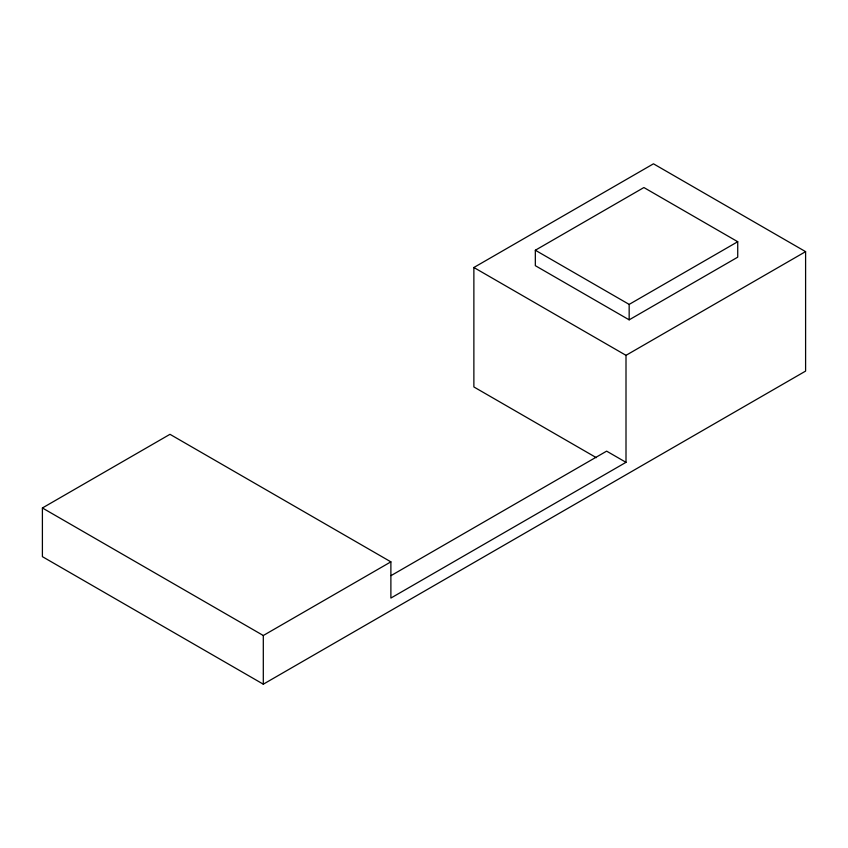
<?xml version="1.0" encoding="UTF-8"?>
<svg xmlns="http://www.w3.org/2000/svg" width="848" height="848" viewBox="0 0 848 848"><rect width="100%" height="100%" fill="white"/><g stroke="black" fill="none" stroke-linecap="round" stroke-linejoin="round"><path stroke-width="1.27" d="M42.4 507.973L169.982 434.314L390.886 561.853L390.886 598.063L626.004 462.33L626.004 355.333L805.6 251.644L805.6 371.095L263.304 684.188L42.4 556.659L42.4 507.973L263.304 635.512L390.886 561.853M596.335 457.666L473.873 386.953L473.873 267.502L653.469 163.812L805.6 251.644M535.332 250.234L643.897 187.546L737.728 241.722L737.728 257.167L629.163 319.844L535.332 265.678L535.332 250.234L629.163 304.4L737.728 241.722M391.023 575.633L606.638 451.147L626.004 462.33M473.873 267.502L626.004 355.333M629.163 304.4L629.163 319.844M263.304 635.512L263.304 684.188"/></g></svg>
